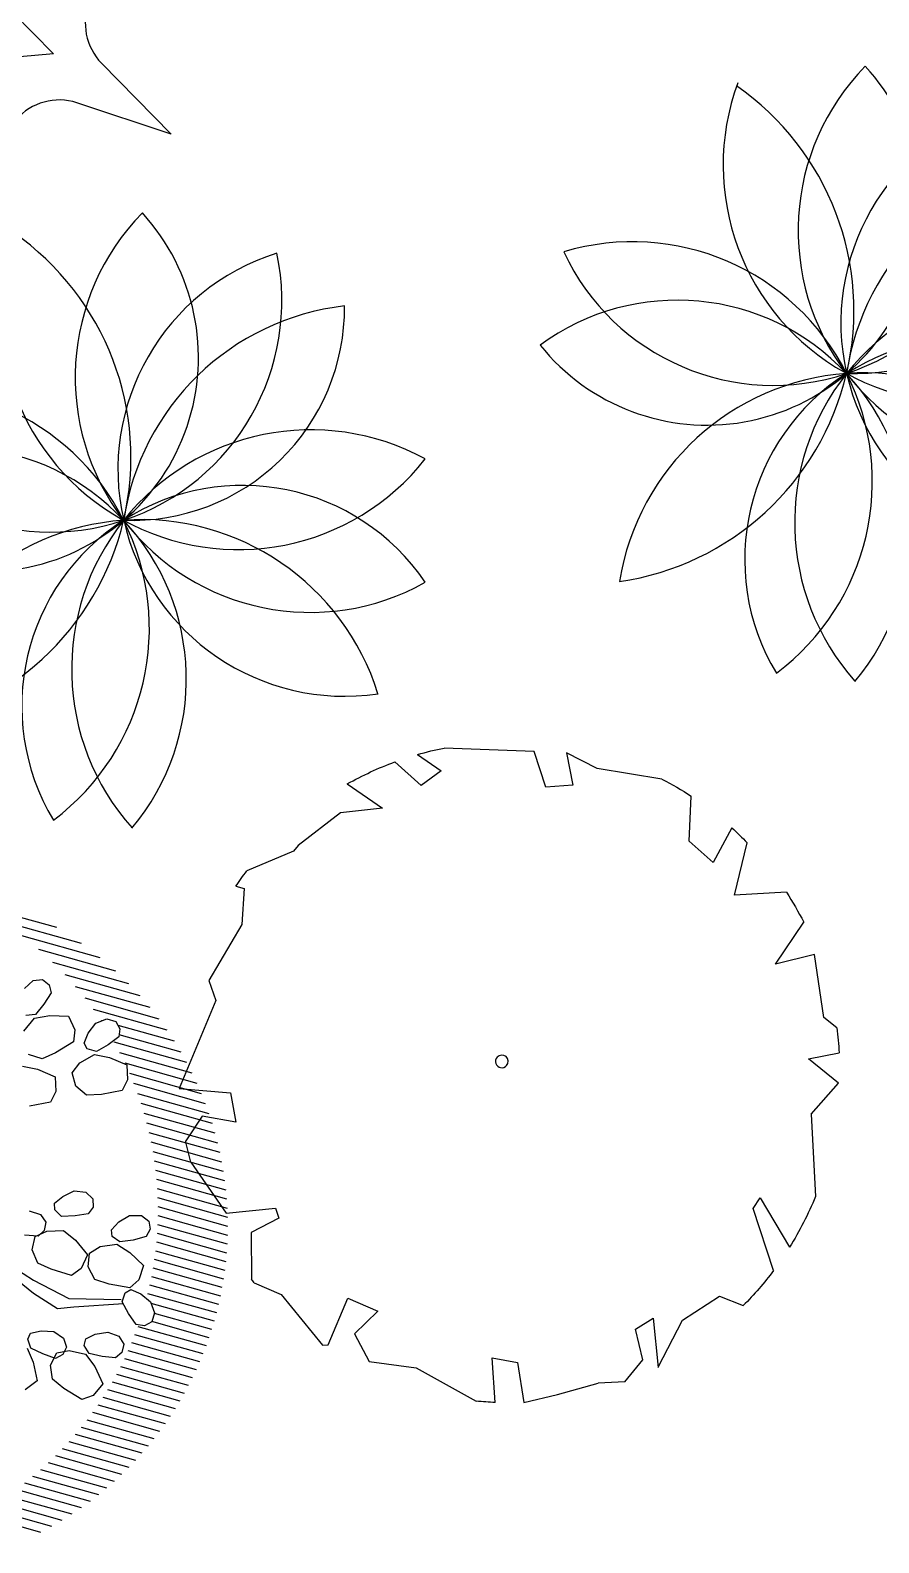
# Model space of a CAD drawing. Extents: x -809667 to 586099, y 3084146 to 3634412.
# Drawn here: x 381299.386 to 381301.206, y 3087226.609 to 3087229.854 of the extents above; entities that cross this region are included whole.
import ezdxf

# ---------------------------------------------------------------- set-up
doc = ezdxf.new("R2010")
doc.units = 0
doc.header["$LTSCALE"] = 0.5
doc.linetypes.add('CONTINOUS', pattern=[0])
doc.layers.get('0').update_dxf_attribs({"linetype": 'CONTINUOUS'})
for name, color, linetype in [('A-S-TREE', 95, 'CONTINUOUS'), ('TREE', 3, 'CONTINUOUS'), ('文字', 7, 'CONTINUOUS'), ('树', 3, 'CONTINUOUS')]:
    doc.layers.add(name, color=color, linetype=linetype)

# ---------------------------------------------------------------- blocks, each defined once
blk = doc.blocks.new('A$C46A015EA')
at = {"layer": '树', "color": 0, "linetype": 'Continuous'}
for centre, radius, start, end in [((1.328, 4.096), 1.969, 227.5644, 31.3305), ((0.798, 3.475), 1.995, 251.8163, 53.749), ((3.771, 4.188), 2.005, 153.4396, 313.5861), ((4.101, 3.626), 1.85, 126.1691, 303.0486), ((2.09, 4.411), 1.899, 199.3601, 10.491), ((4.644, 2.796), 2.077, 109.3184, 262.8778), ((0.796, 2.582), 1.783, 359.791, 92.4715), ((2.814, 4.682), 2.119, 188.6399, 263.6226), ((0.762, 1.899), 1.939, 297.0245, 103.8489), ((1.257, 1.36), 1.796, 310.7789, 134.4149), ((3.957, 1.204), 1.944, 51.9802, 218.2571), ((3.546, 0.815), 2.009, 38.8778, 198.6816), ((2.13, 0.326), 2.294, 10.2667, 147.1518)]:
    blk.add_arc(centre, radius, start, end, dxfattribs=at)
blk = doc.blocks.new('TREE1')
at = {"layer": 'A-S-TREE', "color": 0}
for p, q in [((-50, 23), (36, 4021)), ((-50, 23), (-3120, 2586)), ((-49, 22), (-3255, -2371)), ((-49, 23), (-2621, -3042)), ((-50, 23), (629, -3920)), ((-50, 23), (3590, -1636)), ((-50, 23), (3937, -304))]:
    blk.add_line(p, q, dxfattribs=at)
blk.add_ellipse((-50, 22), major_axis=(4000, 0), ratio=1, dxfattribs=at)
blk = doc.blocks.new('T-7')
at = {"layer": 'TREE', "color": 8, "ltscale": 200, "xscale": 0.4020618556701031, "yscale": 0.4020618556701031, "zscale": 0.4020618556701031, "rotation": 199.2879054791862}
blk.add_blockref('TREE1', (4.1, 110.4), dxfattribs=at)
blk = doc.blocks.new('*E54')
at = {"layer": 'TREE', "color": 0}
blk.add_ellipse((-2.37, 3.565), major_axis=(2.696, 1.394), ratio=1, start_param=0.518575, end_param=0.519414, dxfattribs=at)
blk = doc.blocks.new('A$C4C586FE1')
at = {"layer": 'TREE', "color": 0}
for p, q in [((1100.1, 2800.7), (873.4, 2660.3)), ((1294, 2743), (1192.9, 2818.9)), ((1417.9, 2836.2), (1388.9, 2616.6)), ((1786.8, 2659.7), (1417.9, 2836.2)), ((1261.1, 2599.4), (1294, 2743)), ((1875, 2685.7), (1786.8, 2659.7)), ((2107.7, 2532.3), (1875, 2685.7)), ((873.4, 2660.3), (885.1, 2448.8)), ((1388.9, 2616.6), (1261.1, 2599.4)), ((570, 2555.2), (514.1, 2441.5)), ((785.3, 2557.2), (585.3, 2566.4)), ((841.8, 2435.9), (785.3, 2557.2)), ((2260.8, 2515.8), (2107.7, 2532.3)), ((2272.6, 2551), (2260.8, 2515.8)), ((2410.9, 2296.6), (2336, 2500.2)), ((514.1, 2441.5), (288.4, 2275.8)), ((885.1, 2448.8), (841.8, 2435.9)), ((288.4, 2275.8), (287.5, 2250.5)), ((2434.2, 2275.2), (2410.9, 2296.6)), ((2564.8, 2085.9), (2434.2, 2275.2)), ((287.5, 2250.5), (483.5, 2157.2)), ((483.5, 2157.2), (422.4, 2031.4)), ((208.1, 2079), (170.6, 1878.4)), ((329.8, 2135.9), (208.1, 2079)), ((422.4, 2031.4), (329.8, 2135.9)), ((2577.2, 1905.4), (2564.8, 2085.9)), ((2688, 2051.3), (2577.2, 1905.4)), ((170.6, 1878.4), (15.6, 1628.2)), ((2666.2, 1735.2), (2771.9, 1843.1)), ((2724.5, 1645.7), (2666.2, 1735.2)), ((2799.1, 1743.9), (2724.5, 1645.7)), ((2787.7, 1243.8), (2821.3, 1628.8)), ((5.9, 1547.3), (197.8, 1550.3)), ((197.8, 1550.3), (173.3, 1443)), ((173.3, 1443), (0, 1424.7)), ((0, 1424.7), (27, 1278.9)), ((27, 1278.9), (66.8, 1102)), ((2631.6, 1201.9), (2787.7, 1243.8)), ((2635, 1085.7), (2631.6, 1201.9)), ((2775.3, 1105.3), (2635, 1085.7)), ((2702, 977.7), (2775.3, 1105.3)), ((67, 987.7), (66.8, 1102)), ((67, 987.7), (157.2, 906.4)), ((2642.7, 701.9), (2702, 977.7)), ((157.2, 906.4), (291.2, 931.2)), ((291.2, 931.2), (334.9, 852.4)), ((334.9, 852.4), (122.2, 842.3)), ((122.7, 841.2), (319.7, 727.5)), ((319.7, 727.5), (413.9, 564.3)), ((2274.5, 500.5), (2371.1, 598.9)), ((2371.1, 598.9), (2562.8, 580.2)), ((413.9, 564.3), (369.3, 463.8)), ((2418.9, 412.8), (2274.5, 500.5)), ((513.2, 326.3), (782.8, 401.8)), ((782.8, 401.8), (827.4, 368.4)), ((2129.9, 415.1), (2351.7, 350.2)), ((2132, 192.5), (2129.9, 415.1)), ((827.4, 368.4), (609.7, 253.1)), ((1825.7, 254.4), (1999.5, 124.4)), ((1858.7, 85.1), (1825.7, 254.4)), ((1175.5, 133.3), (821.4, 131.7)), ((1175.5, 133.3), (1301.7, 9.6)), ((1301.7, 9.6), (1413.5, 131.8)), ((1413.5, 131.8), (1432.3, 0)), ((1587.1, 58.5), (1858.7, 85.1)), ((1540.1, 5.2), (1587.1, 58.5))]:
    blk.add_line(p, q, dxfattribs=at)
at = {"layer": 'TREE', "color": 0, "extrusion": (0, 0, -1)}
for major_axis, start_param, end_param in [((1003, 1003), -1.011805, -0.945114), ((1003, 1003), -1.426629, -1.413216), ((1003, 1003), -0.139248, -0.081961), ((839.1, 1143.7), 0.475418, 0.633835), ((1003, 1003), 0.553886, 0.636541), ((1003, 1003), 4.017991, 4.075425), ((1003, 1003), 1.314933, 1.417635), ((839.5, 1143.4), 3.200433, 3.340883), ((1003, 1003), 1.573401, 1.638153), ((839.3, 1143.5), 2.942836, 3.115157), ((1003, 1003), 1.829101, 1.934165), ((1003, 1003), 2.270337, 2.346427)]:
    blk.add_ellipse((1418.5, 1418.4), major_axis=major_axis, ratio=1, start_param=start_param, end_param=end_param, dxfattribs=at)
at = {"layer": 'TREE', "color": 0, "linetype": 'Continuous'}
for start_param, end_param in [(0.01341, 3.155003), (3.155003, 6.296595)]:
    blk.add_ellipse((1466.4, 1447.2), major_axis=(19.2, 19.2), ratio=1, start_param=start_param, end_param=end_param, dxfattribs=at)
at = {"layer": 'TREE', "color": 8, "linetype": 'CONTINOUS', "extrusion": (0, 0, -1), "xscale": 467.4085850556439, "yscale": 467.4085850556439, "zscale": -467.4085850556439, "rotation": 278.9250190116231}
blk.add_blockref('*E54', (-2892.7, 65.8), dxfattribs=at)
blk = doc.blocks.new('紫薇')
at = {"color": 0}
for p, q in [((508.8, 175.5), (417.1, 267.1)), ((528.7, 137.8), (442.7, 223.9)), ((542.3, 106.5), (458.9, 190)), ((552.4, 78.8), (470.5, 160.7)), ((559.9, 53.6), (479.1, 134.4)), ((424.9, 121.7), (441.6, 125.6)), ((441.6, 125.6), (454.1, 120)), ((454.1, 120), (458.5, 108.8)), ((565.7, 30.2), (485.7, 110.1)), ((438, 87.9), (420, 80.9)), ((455.2, 97.1), (438, 87.9)), ((458.5, 108.8), (455.2, 97.1)), ((393.8, 68.2), (416.4, 76.9)), ((420, 80.9), (407.5, 86.4)), ((416.4, 76.9), (437.4, 69.5)), ((437.4, 69.5), (461, 55.4)), ((570, 8.1), (490.7, 87.5)), ((573.2, -12.7), (494.4, 66.1)), ((461, 55.4), (459, 33.9)), ((575.4, -32.6), (497, 45.8)), ((367, 24.8), (383.9, 10.3)), ((396.9, 20.2), (383.1, 35.6)), ((459, 33.9), (448.9, 19.6)), ((473.3, 19.9), (490.2, 27.2)), ((490.2, 27.2), (507.1, 24.8)), ((499.2, 25.9), (498.8, 26.3)), ((507.1, 24.8), (516.8, 15.1)), ((383.9, 10.3), (400.8, -11.5)), ((418.4, 18.1), (396.9, 20.2)), ((448.9, 19.6), (418.4, 18.1)), ((461.2, 10.3), (473.3, 19.9)), ((461.2, 0.6), (461.2, 10.3)), ((470.9, -9.1), (461.2, 0.6)), ((516.8, 3), (509.6, -6.6)), ((516.8, 15.1), (516.8, 3)), ((576.7, -51.6), (516.8, 8.3)), ((400.8, -11.5), (391.1, -30.8)), ((420.1, -38), (425, -18.7)), ((425, -18.7), (441.9, -11.5)), ((441.9, -11.5), (466.1, -11.5)), ((466.1, -11.5), (483, -26)), ((490.2, -9.1), (470.9, -9.1)), ((509.6, -6.6), (490.2, -9.1)), ((577.3, -87.5), (500, -10.2)), ((577.3, -69.9), (511.5, -4.1)), ((376.6, -40.5), (347.6, -30.8)), ((391.1, -30.8), (376.6, -40.5)), ((427.4, -57.4), (420.1, -38)), ((483, -26), (499.9, -47.7)), ((576.6, -104.5), (499.6, -27.5)), ((446.7, -67), (427.4, -57.4)), ((499.9, -47.7), (490.2, -67)), ((573.8, -137.1), (497.3, -60.6)), ((575.5, -121), (498.7, -44.3)), ((475.7, -76.7), (446.7, -67)), ((490.2, -67), (475.7, -76.7)), ((571.7, -152.6), (495.4, -76.3)), ((566.2, -182.5), (490.3, -106.6)), ((569.1, -167.7), (493.1, -91.7)), ((562.9, -196.8), (487.2, -121.1)), ((555.2, -224.5), (479.8, -149.2)), ((559.2, -210.9), (483.7, -135.3)), ((272.9, -162.3), (284.3, -175.1)), ((284.3, -175.1), (285.5, -188.7)), ((305.8, -179.5), (310.3, -170.9)), ((310.3, -170.9), (325.4, -168)), ((325.4, -168), (343.8, -169.4)), ((343.8, -169.4), (357.7, -179.4)), ((550.9, -237.9), (475.7, -162.7)), ((266, -200.7), (249.6, -190.1)), ((285.5, -188.7), (277.8, -197.9)), ((309.8, -192.5), (305.8, -179.5)), ((327, -201.5), (309.8, -192.5)), ((361.7, -192.5), (356.1, -203.1)), ((357.7, -179.4), (361.7, -192.5)), ((541.3, -263.7), (466.4, -188.8)), ((546.3, -250.9), (471.2, -175.9)), ((246.4, -234.4), (249, -213.9)), ((249, -213.9), (262.3, -199)), ((262.3, -199), (280.6, -200.5)), ((277.8, -197.9), (266, -200.7)), ((280.6, -200.5), (302, -211.7)), ((302, -211.7), (310.3, -232.4)), ((345.2, -208.3), (327, -201.5)), ((356.1, -203.1), (345.2, -208.3)), ((530.6, -288.4), (456, -213.7)), ((536.1, -276.2), (461.3, -201.4)), ((219.5, -269.9), (202.6, -226.4)), ((212.3, -221.6), (229.2, -253)), ((259.1, -251.9), (246.4, -234.4)), ((310.3, -232.4), (315.1, -259.5)), ((363.1, -244.8), (377.9, -240.2)), ((377.9, -240.2), (396.3, -239.5)), ((396.3, -239.5), (411.2, -247.9)), ((518.9, -312), (444.5, -237.6)), ((524.9, -300.3), (450.4, -225.8)), ((229.2, -253), (260.6, -301.3)), ((280.3, -274), (259.1, -251.9)), ((315.1, -259.5), (297.6, -272.1)), ((307.4, -275), (318.8, -258.8)), ((318.8, -258.8), (337.2, -258.1)), ((337.2, -258.1), (359.8, -266.8)), ((359.6, -253.8), (363.1, -244.8)), ((365.2, -266.3), (359.6, -253.8)), ((411.2, -247.9), (416.7, -260.4)), ((416.7, -260.4), (412.3, -271.7)), ((506.1, -334.6), (432, -260.4)), ((512.6, -323.4), (438.4, -249.1)), ((238.9, -306.2), (219.5, -269.9)), ((297.6, -272.1), (280.3, -274)), ((307.1, -295.7), (307.4, -275)), ((359.8, -266.8), (370.3, -286.5)), ((383.2, -273.3), (365.2, -266.3)), ((402.1, -278.1), (383.2, -273.3)), ((412.3, -271.7), (402.1, -278.1)), ((492.4, -356.2), (418.5, -282.2)), ((499.4, -345.5), (425.3, -271.4)), ((260.6, -315.8), (238.9, -306.2)), ((260.6, -301.3), (325.9, -340)), ((321.7, -311.7), (307.1, -295.7)), ((370.3, -286.5), (378.2, -312.8)), ((477.7, -376.9), (404, -303.2)), ((485.2, -366.6), (411.4, -292.8)), ((177.2, -337), (179.7, -323.6)), ((179.7, -323.6), (187.6, -318.1)), ((187.6, -318.1), (202.4, -322.5)), ((202.4, -322.5), (218, -332.3)), ((325.9, -347.2), (260.6, -315.8)), ((345.2, -331.1), (321.7, -311.7)), ((362.2, -327.4), (345.2, -331.1)), ((378.2, -312.8), (362.2, -327.4)), ((462.1, -396.6), (388.7, -323.1)), ((470, -386.9), (396.5, -313.3)), ((172.5, -334.4), (170.2, -356.6)), ((188.2, -352.9), (177.2, -337)), ((218, -332.3), (225.6, -347.6)), ((225.6, -347.6), (223.2, -361.1)), ((325.2, -362.8), (325.7, -343.5)), ((325.7, -343.5), (335.6, -334)), ((335.6, -334), (345.2, -334.3)), ((345.2, -334.3), (354.6, -346.6)), ((354.6, -346.6), (361.4, -363.7)), ((445.7, -415.5), (372.4, -342.2)), ((454, -406.2), (380.6, -332.8)), ((170.2, -356.6), (161.9, -382.8)), ((182.5, -391.6), (190.2, -372.4)), ((201.2, -367.5), (188.2, -352.9)), ((190.2, -372.4), (206.8, -361.4)), ((213.2, -367.9), (201.2, -367.5)), ((206.8, -361.4), (224.2, -367.4)), ((223.2, -361.1), (213.2, -367.9)), ((224.2, -367.4), (242, -383.7)), ((246.6, -371.5), (253.1, -364.4)), ((247.2, -385.2), (246.6, -371.5)), ((253.1, -364.4), (268.5, -365.4)), ((268.5, -365.4), (285.9, -371.4)), ((285.9, -371.4), (296.8, -384.6)), ((327.1, -382.2), (325.2, -362.8)), ((361.4, -363.7), (358.6, -380.5)), ((428.3, -433.5), (361, -366.2)), ((437.1, -424.6), (363.9, -351.5)), ((161.9, -382.8), (140.5, -385.9)), ((190.3, -411.7), (182.5, -391.6)), ((242, -383.7), (244.8, -405.8)), ((261.5, -398.2), (247.2, -385.2)), ((296.8, -384.6), (297.4, -398.2)), ((390.9, -466.8), (318.3, -394.2)), ((336.6, -389.7), (327.1, -382.2)), ((400.6, -458.8), (327.9, -386.1)), ((348.7, -390), (336.6, -389.7)), ((358.6, -380.5), (348.7, -390)), ((410, -450.6), (349, -389.6)), ((419.3, -442.2), (358.1, -381)), ((205.2, -438.4), (190.3, -411.7)), ((244.8, -405.8), (242.6, -433.3)), ((277.4, -409.4), (261.5, -398.2)), ((289.3, -407.2), (277.4, -409.4)), ((297.4, -398.2), (289.3, -407.2)), ((370.9, -482.1), (298.5, -409.7)), ((381, -474.6), (308.5, -402.1)), ((242.6, -433.3), (222.4, -441)), ((328, -510), (256.1, -438)), ((339.1, -503.4), (267, -431.3)), ((349.9, -496.5), (277.7, -424.4)), ((360.5, -489.4), (288.2, -417.2)), ((222.4, -441), (205.2, -438.4)), ((293.3, -528.3), (221.7, -456.7)), ((305.1, -522.4), (233.4, -450.8)), ((316.7, -516.3), (244.9, -444.5)), ((243.3, -549), (172.3, -478)), ((256.2, -544.2), (185, -473.1)), ((268.8, -539.2), (197.5, -467.9)), ((281.2, -533.9), (209.8, -462.5)), ((143.5, -572.9), (73.7, -503.1)), ((158.8, -570.6), (88.8, -500.6)), ((173.8, -567.9), (103.6, -497.7)), ((188.4, -564.8), (118, -494.5)), ((202.6, -561.4), (132.1, -490.8)), ((216.5, -557.6), (145.8, -486.9)), ((230, -553.4), (159.2, -482.6)), ((59.1, -577), (-9.4, -508.5)), ((77.1, -577.3), (8.3, -508.5)), ((94.5, -577), (25.4, -507.9)), ((111.3, -576.2), (42, -506.8)), ((127.6, -574.8), (58.1, -505.2))]:
    blk.add_line(p, q, dxfattribs=at)
blk = doc.blocks.new('红枫')
at = {"color": 0}
blk.add_lwpolyline([(551.8, 1274, 0.665495), (924, 1004.8), (1297.2, 1232.5), (1069.4, 859.4, 0.665495), (1338.6, 487.3, 0.665495)], format="xyb", dxfattribs=at)
blk.add_lwpolyline([(551.8, 1274, 0.665495), (924, 1004.8), (1297.2, 1232.5), (1069.4, 859.4, 0.665495), (1338.6, 487.3, 0.665495)], format="xyb", dxfattribs=at)
blk.add_lwpolyline([(618.1, 675.6), (836.1, 807.8), (797.1, 527.8)], dxfattribs=at)
blk = doc.blocks.new('123123')
at = {"layer": '文字', "color": 8}
for name, p, xscale, yscale, zscale, rotation in [('红枫', (382016.0691, 3087282.4114), 0.0004876369982957843, 0.0004876369982957843, 0.04876370063039211, 283.1089006423777), ('A$C46A015EA', (382017.611, 3087282.1007), 0.2560000000000001, 0.2560000000000001, 0.2560000000000001, 268.002463306846), ('A$C46A015EA', (382016.06, 3087281.7859), 0.2560000000000001, 0.2560000000000001, 0.2560000000000001, 268.002463306846), ('紫薇', (382016.0234, 3087279.6333), 0.00148055020779717, 0.00148055020779717, 0.00148055020779717, 29.3674748453732), ('A$C4C586FE1', (382018.266, 3087279.2454), 0.0005, 0.0005, 0.0005, 92.80541082498242), ('T-7', (382018.9184, 3087277.9157), 0.0005279999999329448, 0.0005279999999329448, 0.0005279999999329448, 283.1089006423777)]:
    blk.add_blockref(name, p, dxfattribs=dict(at, xscale=xscale, yscale=yscale, zscale=zscale, rotation=rotation))

msp = doc.modelspace()

# ---------------------------------------------------------------- block references
at = {"layer": '文字'}
msp.add_blockref('123123', (-717.1099, -52.3003), dxfattribs=at)

doc.saveas('drawing.dxf')
